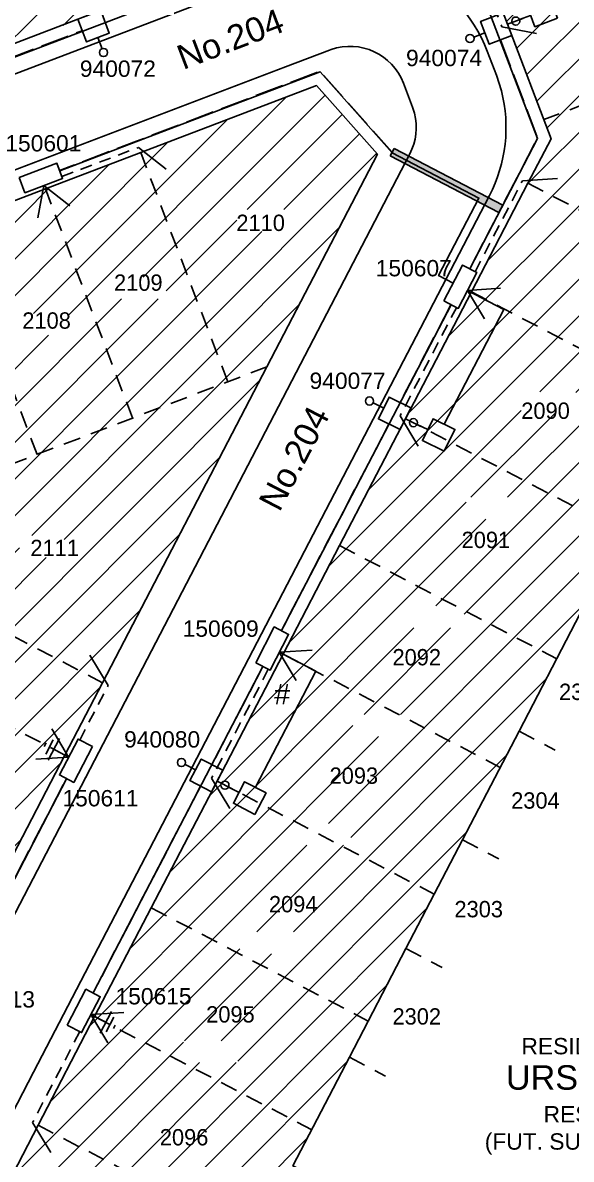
# Model space of a CAD drawing. Header units: metres. Extents: x 303798 to 304438, y 6274082 to 6274908.
# Drawn here: x 304169.3 to 304236.5, y 6274168.1 to 6274307.2 of the extents above; entities that cross this region are included whole.
import ezdxf
from ezdxf import colors
from ezdxf.entities.mleader import LeaderData, LeaderLine
from ezdxf.enums import TextEntityAlignment as Align
from ezdxf.math import Vec2, Vec3

# ---------------------------------------------------------------- set-up
doc = ezdxf.new("R2010")
doc.units = ezdxf.units.M
doc.header["$LTSCALE"] = 0.7
for name, pattern in [('Cable Exist OH', [1, 1, 0]), ('Dash', [5, 3, -2]), ('IE Trench LV', [6.5, 5, -1.5])]:
    doc.linetypes.add(name, pattern=pattern)
doc.layers.get('0').update_dxf_attribs({"color": 6})
for name, color, linetype in [('_User Miscellaneous1', 3, 'Continuous'), ('_User Miscellaneous11', 7, 'Continuous'), ('_User Miscellaneous4', 7, 'Continuous'), ('_User Miscellaneous7', 150, 'Continuous'), ('_User Miscellaneous8', 7, 'Continuous'), ('Cadastre Developer_SP_NEW', 4, 'Continuous'), ('Cadastre Roads_SP_NEW', 8, 'Continuous'), ('Duct_SP_NEW', 2, 'Continuous'), ('Equip_LV_NEW', 5, 'Continuous'), ('Mains_LV_NEW_R6', 2, 'Continuous'), ('Mains_LV_NEW_T84', 2, 'Continuous'), ('Services_SP_NEW_UG', 2, 'Continuous'), ('SupportsUG_SP_LV_NEW', 2, 'Continuous'), ('SupportsUG_SP_LV_SL_NEW', 2, 'Continuous'), ('Trench_SP_NEW', 2, 'Continuous')]:
    doc.layers.add(name, color=color, linetype=linetype)
doc.layers.add('_User Miscellaneous5', color=7, linetype='Continuous', lineweight=35)
doc.layers.add('_User Notes', color=7, linetype='Continuous', plot=False)
doc.styles.add('ARIAL', font='arial.ttf', dxfattribs={"height": 2})
doc.styles.add('Dot', font='dotfont.shx', dxfattribs={"height": 2})
doc.styles.add('POLE_LABEL', font='arial.ttf')
doc.styles.add('SL_LABEL', font='arial.ttf')
doc.styles.get("Standard").update_dxf_attribs({"font": 'arial.ttf'})
doc.styles.add('style1', font='iso3098b.shx')
doc.linetypes.add('Cable New UG', pattern='A,8,-1,["x",style1,S=3.5,R=0,X=0.35,Y=-1],-3.5', length=12.5)
doc.linetypes.add('Cable Z', pattern='A,8,-1,["Z",Standard,S=2.5,R=0,X=0.35,Y=-1.25],-3.5', length=12.5)

# ---------------------------------------------------------------- blocks, each defined once
blk = doc.blocks.new('*U50')
at = {"layer": '_User Miscellaneous7', "lineweight": -3}
blk.add_lwpolyline([(0, -3.03), (0, -1.58)], dxfattribs=at)
blk.add_lwpolyline([(-1.49, -6), (1.49, -6), (1.49, -3.03), (-1.49, -3.03)], close=True, dxfattribs=at)
blk.add_circle((0, -1.08), 0.5, dxfattribs=at)
at = {"layer": '_User Miscellaneous8', "color": 2, "lineweight": -3}
blk.add_lwpolyline([(-1.49, 0), (1.49, 0), (1.49, 2.97), (-1.49, 2.97)], close=True, dxfattribs=at)
at = {"style": 'POLE_LABEL', "flags": 9}
blk.add_attdef('STRUCTURE_PLANT_NUMBER', text='', height=0.2, dxfattribs=at).set_placement((1.64, 1.73), align=Align.MIDDLE_LEFT)
for tag, flags, p in [('STREET_CODE', 9, (1.64, 1.49)), ('OWNED_BY', 9, (1.64, 1.09)), ('OPERATED_BY', 9, (1.64, 0.89)), ('STATE', 9, (1.64, 0.49)), ('COLUMN_TYPE', 9, (1.64, 1.29)), ('MAINTAINED_BY', 9, (1.64, 0.69)), ('USAGE', 9, (1.64, 0.29)), ('LEGEND', 9, (1.64, 0.09)), ('SUBURB', 9, (1.64, -0.31)), ('STREETNAME', 9, (1.64, -0.51)), ('Z', 1, (1.64, -1.31)), ('PARENT', 9, (1.64, -0.11)), ('LOCATION', 9, (1.64, -0.71)), ('NOTES', 9, (1.64, -0.91)), ('LABEL_ALIGNMENT', 9, (1.64, -1.11))]:
    blk.add_attdef(tag, text='', height=0.2, dxfattribs=dict(flags=flags)).set_placement(p, align=Align.MIDDLE_LEFT)
at = {"layer": '_User Miscellaneous5', "style": 'ARIAL', "flags": 8}
blk.add_attdef('ASSET_NUM', text='', height=2, dxfattribs=at).set_placement((2, 3.49), align=Align.MIDDLE_LEFT)
blk = doc.blocks.new('*U51')
at = {"layer": '_User Miscellaneous8', "color": 2}
blk.add_line((0, 0), (0, 1.45), dxfattribs=at)
blk.add_circle((0, 1.95), 0.5, dxfattribs=at)
for tag, p, flags in [('Z', (0, 0), 1), ('OPERATED_BY', (0, -9.61), 9)]:
    blk.add_attdef(tag, p, '', height=0.2, dxfattribs=dict(flags=flags))
at = {"style": 'SL_LABEL', "flags": 9}
blk.add_attdef('STREET_CODE', text='', height=0.2, dxfattribs=at).set_placement((0, -0.2), align=Align.MIDDLE_LEFT)
at = {"flags": 9}
for tag, p in [('CONSTRUCTED_VOLTAGE', (0, -0.4)), ('CONTROL_TYPE', (0, -0.6)), ('OPERATING_VOLTAGE', (0, -1.4)), ('LANTERN_PURPOSE', (0, -0.8)), ('LANTERN_TYPE', (0, -1)), ('NO_PHASES', (0, -1.2)), ('ORIENTATION', (0, -1.6)), ('OWNED_BY', (0, -1.8)), ('STATE', (0, -2)), ('CEXIST', (0, -2.4)), ('CNEW', (0, -2.6)), ('CNUMBER', (0, -2.8)), ('USAGE', (0, -2.2)), ('CREMOVE', (0, -3)), ('CREPLACE', (0, -3.2)), ('LKINGHEIGHT', (0, -3.4)), ('LBRACKET', (0, -3.6)), ('LBRACKETVOCAB', (0, -3.8)), ('LCATEGORY', (0, -4)), ('LCHARGE1', (0, -4.2)), ('LCHARGE1PERCENT', (0, -4.4)), ('LCHARGE2', (0, -4.6)), ('LCHARGE2PERCENT', (0, -4.8)), ('LCHARGE3', (0, -5)), ('LCHARGE3PERCENT', (0, -5.2)), ('LEXIST', (0, -5.4)), ('LLAMP', (0, -5.6)), ('LLAMPVOCAB', (0, -5.8)), ('LMAST', (0, -6)), ('LMASTVOCAB', (0, -6.2)), ('LNEW', (0, -6.4)), ('LANTNUMBER', (0, -6.6)), ('LOUTREACH', (0, -7)), ('LOUTREACHVOCAB', (0, -7.2)), ('LRATECODE', (0, -7.4)), ('LREMOVE', (0, -7.6)), ('LREPLACE', (0, -7.8)), ('LTYPE', (0, -8)), ('LTYPEVOCAB', (0, -8.2)), ('LEGEND', (0, -8.4)), ('SUBURB', (0, -8.6)), ('STREETNAME', (0, -8.8)), ('LOCATION', (0, -9)), ('NOTES', (0, -9.2)), ('MAINTAINED_BY', (0, -9.86))]:
    blk.add_attdef(tag, text='', height=0.2, dxfattribs=at).set_placement(p, align=Align.MIDDLE_LEFT)
at = {"layer": '_User Notes', "style": 'SL_LABEL', "flags": 8}
blk.add_attdef('ASSET_NUM', text='', height=2.5, dxfattribs=at).set_placement((2, 2), align=Align.MIDDLE_LEFT)
at = {"layer": '_User Notes', "flags": 8}
blk.add_attdef('LNUMBER', text='', height=2.5, dxfattribs=at).set_placement((1.2, -2.8), align=Align.MIDDLE_LEFT)
blk = doc.blocks.new('*U49')
at = {"lineweight": -3}
blk.add_lwpolyline([(-2.48, 2.49), (2.47, 2.49), (2.47, 0.51), (-2.48, 0.51)], close=True, dxfattribs=at)
for tag, flags, p in [('STREET_CODE', 9, (1.5, 3.5)), ('OWNED_BY', 9, (1.5, 3.3)), ('OPERATED_BY', 9, (1.5, 3.1)), ('STATE', 9, (1.5, 2.7)), ('MAINTAINED_BY', 9, (1.5, 2.9)), ('SUPPORT_TYPE', 9, (1.5, 2.5)), ('SUBURB', 9, (1.5, 1.7)), ('STREETNAME', 9, (1.5, 1.5)), ('USAGE', 9, (1.5, 2.3)), ('LEGEND', 9, (1.5, 2.1)), ('PARENT', 9, (1.5, 1.9)), ('LOCATION', 9, (1.5, 1.3)), ('Z', 1, (1.5, 0.9)), ('NOTES', 9, (1.5, 1.1))]:
    blk.add_attdef(tag, text='', height=0.2, dxfattribs=dict(flags=flags)).set_placement(p, align=Align.MIDDLE_LEFT)
at = {"layer": '_User Miscellaneous4', "style": 'ARIAL', "flags": 8}
blk.add_attdef('ASSET_NUM', text='', height=2, dxfattribs=at).set_placement((2, 5.5), align=Align.MIDDLE_LEFT)
blk = doc.blocks.new('A$C1B2C29DD')
at = {"layer": 'Services_SP_NEW_UG', "color": 2, "flags": 128}
for points in [[(0, 0), (-2.1, 3.44)], [(0, 0), (2.1, 3.44)]]:
    blk.add_lwpolyline(points, dxfattribs=at)
blk = doc.blocks.new('*U64')
at = {"layer": 'Services_SP_NEW_UG', "color": 2, "flags": 128}
blk.add_lwpolyline([(-12.23, -2.67), (-15.02, 0.62)], dxfattribs=at)
at = {"layer": 'Services_SP_NEW_UG', "color": 2, "linetype": 'Dash', "ltscale": 0.7, "flags": 128}
blk.add_lwpolyline([(-2.33, -1.12), (-12.23, -2.67)], dxfattribs=at)
blk = doc.blocks.new('*U57')
at = {"layer": 'Services_SP_NEW_UG', "color": 2, "flags": 128}
blk.add_lwpolyline([(-15, -0.75), (-17.25, 2.93)], dxfattribs=at)
at = {"layer": 'Services_SP_NEW_UG', "color": 2, "linetype": 'Dash', "ltscale": 0.7, "flags": 128}
blk.add_lwpolyline([(-2.47, -0.75), (-15, -0.75)], dxfattribs=at)
blk = doc.blocks.new('*U146')
at = {"layer": 'Services_SP_NEW_UG', "color": 2, "flags": 128}
blk.add_lwpolyline([(17.5, -0.75), (19.75, 2.93)], dxfattribs=at)
at = {"layer": 'Services_SP_NEW_UG', "color": 2, "linetype": 'Dash', "ltscale": 0.7, "flags": 128}
blk.add_lwpolyline([(2.47, -0.75), (17.5, -0.75)], dxfattribs=at)
blk = doc.blocks.new('*U56')
at = {"layer": 'Services_SP_NEW_UG', "color": 2, "flags": 128}
blk.add_lwpolyline([(10, -0.75), (12.25, 2.93)], dxfattribs=at)
at = {"layer": 'Services_SP_NEW_UG', "color": 2, "linetype": 'Dash', "ltscale": 0.7, "flags": 128}
blk.add_lwpolyline([(2.47, -0.75), (10, -0.75)], dxfattribs=at)
blk = doc.blocks.new('*U111')
at = {"layer": 'Services_SP_NEW_UG', "color": 2, "flags": 128}
blk.add_lwpolyline([(10.52, 10.71), (9.26, 14.84)], dxfattribs=at)
at = {"layer": 'Services_SP_NEW_UG', "color": 2, "linetype": 'Dash', "ltscale": 0.7, "flags": 128}
blk.add_lwpolyline([(2.2, 1.35), (10.52, 10.71)], dxfattribs=at)
blk = doc.blocks.new('Earth')
for p, q in [((0, -2.04), (0, 0)), ((-1.5, -2.04), (1.5, -2.04)), ((-1, -2.64), (1, -2.64)), ((-0.25, -3.24), (0.25, -3.24))]:
    blk.add_line(p, q)
blk = doc.blocks.new('*U171')
at = {"layer": 'Services_SP_NEW_UG', "color": 2, "flags": 128}
blk.add_lwpolyline([(15, -0.75), (17.25, 2.93)], dxfattribs=at)
at = {"layer": 'Services_SP_NEW_UG', "color": 2, "linetype": 'Dash', "ltscale": 0.7, "flags": 128}
blk.add_lwpolyline([(2.47, -0.75), (15, -0.75)], dxfattribs=at)
blk = doc.blocks.new('_Dot')
at = {"color": 0, "linetype": 'ByBlock', "lineweight": -2}
blk.add_line((-0.5, 0), (-1, 0), dxfattribs=at)
at = {"color": 0, "linetype": 'ByBlock', "const_width": 0.5}
blk.add_lwpolyline([(-0.25, 0, 1), (0.25, 0, 1)], format="xyb", close=True, dxfattribs=at)
blk = doc.blocks.new('*U239')
at = {"layer": 'Services_SP_NEW_UG', "color": 2, "flags": 128}
blk.add_lwpolyline([(17.5, -0.75), (19.75, 2.93)], dxfattribs=at)
at = {"layer": 'Services_SP_NEW_UG', "color": 2, "linetype": 'Dash', "ltscale": 0.7, "flags": 128}
blk.add_lwpolyline([(2.47, -0.75), (17.5, -0.75)], dxfattribs=at)

msp = doc.modelspace()

# ---------------------------------------------------------------- hatches: boundary and pattern name
at = {"layer": '_User Miscellaneous11'}
h = msp.add_hatch(dxfattribs=at)
h.set_pattern_fill('ANSI31', color=3)
h.paths.add_polyline_path([(304149.54, 6274344.02), (304156.24, 6274344.02), (304156.24, 6274346.72), (304149.54, 6274346.72)], flags=16)
h.paths.add_polyline_path([(304135.45, 6274338.56), (304141.55, 6274338.56), (304141.55, 6274341.26), (304135.45, 6274341.26)], flags=16)
h.paths.add_polyline_path([(304121.97, 6274333.36), (304128.67, 6274333.36), (304128.67, 6274336.06), (304121.97, 6274336.06)], flags=16)
h.paths.add_polyline_path([(304106.78, 6274328.03), (304113.4, 6274328.03), (304113.4, 6274330.73), (304106.78, 6274330.73)], flags=16)
h.paths.add_polyline_path([(304093.46, 6274322.7), (304100.16, 6274322.7), (304100.16, 6274325.4), (304093.46, 6274325.4)], flags=16)
h.paths.add_polyline_path([(304079.44, 6274317.37), (304086.12, 6274317.37), (304086.12, 6274320.07), (304079.44, 6274320.07)], flags=16)
h.paths.add_polyline_path([(304066.96, 6274312.13), (304073.64, 6274312.13), (304073.64, 6274314.83), (304066.96, 6274314.83)], flags=16)
h.paths.add_polyline_path([(304054.76, 6274308.11), (304061.46, 6274308.11), (304061.46, 6274310.81), (304054.76, 6274310.81)], flags=16)
h.paths.add_polyline_path([(304043.03, 6274303.59), (304049.69, 6274303.59), (304049.69, 6274306.29), (304043.03, 6274306.29)], flags=16)
h.paths.add_polyline_path([(304029.98, 6274298.74), (304036.68, 6274298.74), (304036.68, 6274301.44), (304029.98, 6274301.44)], flags=16)
h.paths.add_polyline_path([(304005.34, 6274287.53), (304012.03, 6274287.53), (304012.03, 6274290.2), (304005.34, 6274290.2)], flags=16)
h.paths.add_polyline_path([(304017.59, 6274276.63), (304023.69, 6274276.63), (304023.69, 6274279.33), (304017.59, 6274279.33)], flags=16)
h.paths.add_polyline_path([(304028.68, 6274270.86), (304035.37, 6274270.86), (304035.37, 6274273.53), (304028.68, 6274273.53)], flags=16)
h.paths.add_polyline_path([(304039.77, 6274265.09), (304046.38, 6274265.09), (304046.38, 6274267.76), (304039.77, 6274267.76)], flags=16)
h.paths.add_polyline_path([(304054.3, 6274258.34), (304061, 6274258.34), (304061, 6274261.04), (304054.3, 6274261.04)], flags=16)
h.paths.add_polyline_path([(304064.14, 6274281.6), (304070.82, 6274281.6), (304070.82, 6274284.3), (304064.14, 6274284.3)], flags=16)
h.paths.add_polyline_path([(304082.49, 6274288.14), (304089.16, 6274288.14), (304089.16, 6274290.81), (304082.49, 6274290.81)], flags=16)
h.paths.add_polyline_path([(304095.66, 6274292.9), (304102.36, 6274292.9), (304102.36, 6274295.6), (304095.66, 6274295.6)], flags=16)
h.paths.add_polyline_path([(304106.65, 6274296.55), (304113.3, 6274296.55), (304113.3, 6274299.22), (304106.65, 6274299.22)], flags=16)
h.paths.add_polyline_path([(304117.06, 6274301.06), (304123.75, 6274301.06), (304123.75, 6274303.73), (304117.06, 6274303.73)], flags=16)
h.paths.add_polyline_path([(304129.99, 6274306.6), (304136.69, 6274306.6), (304136.69, 6274309.3), (304129.99, 6274309.3)], flags=16)
h.paths.add_polyline_path([(304145.58, 6274312.44), (304151.68, 6274312.44), (304151.68, 6274315.14), (304145.58, 6274315.14)], flags=16)
h.paths.add_polyline_path([(304159.6, 6274317.77), (304166.3, 6274317.77), (304166.3, 6274320.47), (304159.6, 6274320.47)], flags=16)
h.paths.add_polyline_path([(304173.62, 6274323.11), (304180.24, 6274323.11), (304180.24, 6274325.81), (304173.62, 6274325.81)], flags=16)
h.paths.add_polyline_path([(304187.64, 6274328.44), (304194.34, 6274328.44), (304194.34, 6274331.14), (304187.64, 6274331.14)], flags=16)
h.paths.add_polyline_path([(304201.66, 6274333.77), (304208.34, 6274333.77), (304208.34, 6274336.47), (304201.66, 6274336.47)], flags=16)
h.paths.add_polyline_path([(304222.17, 6274346.58), (304228.85, 6274346.58), (304228.85, 6274349.28), (304222.17, 6274349.28)], flags=16)
h.paths.add_polyline_path([(304231.19, 6274332.34), (304237.89, 6274332.34), (304237.89, 6274335.04), (304231.19, 6274335.04)], flags=16)
h.paths.add_polyline_path([(304236.52, 6274318.32), (304243.18, 6274318.32), (304243.18, 6274321.02), (304236.52, 6274321.02)], flags=16)
h.paths.add_polyline_path([(304241.85, 6274304.3), (304248.55, 6274304.3), (304248.55, 6274307), (304241.85, 6274307)], flags=16)
h.paths.add_polyline_path([(304248.07, 6274287.31), (304254.76, 6274287.31), (304254.76, 6274289.98), (304248.07, 6274289.98)], flags=16)
h.paths.add_polyline_path([(304237.5, 6274272.86), (304243.6, 6274272.86), (304243.6, 6274275.56), (304237.5, 6274275.56)], flags=16)
h.paths.add_polyline_path([(304230.39, 6274259.39), (304237.08, 6274259.39), (304237.08, 6274262.06), (304230.39, 6274262.06)], flags=16)
h.paths.add_polyline_path([(304223.66, 6274246.46), (304230.27, 6274246.46), (304230.27, 6274249.13), (304223.66, 6274249.13)], flags=16)
h.paths.add_polyline_path([(304216.72, 6274233.15), (304223.42, 6274233.15), (304223.42, 6274235.85), (304216.72, 6274235.85)], flags=16)
h.paths.add_polyline_path([(304209.79, 6274219.85), (304216.47, 6274219.85), (304216.47, 6274222.55), (304209.79, 6274222.55)], flags=16)
h.paths.add_polyline_path([(304202.87, 6274206.55), (304209.54, 6274206.55), (304209.54, 6274209.22), (304202.87, 6274209.22)], flags=16)
h.paths.add_polyline_path([(304195.93, 6274193.24), (304202.63, 6274193.24), (304202.63, 6274195.94), (304195.93, 6274195.94)], flags=16)
h.paths.add_polyline_path([(304189.01, 6274179.94), (304195.66, 6274179.94), (304195.66, 6274182.61), (304189.01, 6274182.61)], flags=16)
h.paths.add_polyline_path([(304173.54, 6274161.63), (304180.23, 6274161.63), (304180.23, 6274164.3), (304173.54, 6274164.3)], flags=16)
h.paths.add_polyline_path([(304186.48, 6274154.89), (304192.56, 6274154.89), (304192.56, 6274157.59), (304186.48, 6274157.59)], flags=16)
h.paths.add_polyline_path([(304197.6, 6274149.47), (304204.25, 6274149.47), (304204.25, 6274152.14), (304197.6, 6274152.14)], flags=16)
h.paths.add_polyline_path([(304211.19, 6274143.36), (304217.76, 6274143.36), (304217.76, 6274146.03), (304211.19, 6274146.03)], flags=16)
edge = h.paths.add_edge_path()
edge.add_line((304251.95, 6274400.63), (304153.8, 6274363.32))
edge.add_line((304153.8, 6274363.32), (304026.52, 6274314.93))
edge.add_arc((304045.72, 6274264.45), 54, 110.8167, 152.5)
edge.add_line((303997.82, 6274289.38), (303993.9, 6274281.86))
edge.add_line((303993.9, 6274281.86), (303996.02, 6274275.11))
edge.add_line((303996.02, 6274275.11), (304056.14, 6274243.87))
edge.add_line((304056.14, 6274243.87), (304061.53, 6274245.57))
edge.add_line((304061.53, 6274245.57), (304066.65, 6274255.43))
edge.add_arc((304101.25, 6274237.42), 39, 110.8167, 152.5, ccw=False)
edge.add_line((304087.39, 6274273.87), (304221.86, 6274325))
edge.add_line((304221.86, 6274325), (304234.05, 6274292.95))
edge.add_line((304234.05, 6274292.95), (304164.23, 6274158.91))
edge.add_line((304164.23, 6274158.91), (304165.69, 6274153.12))
edge.add_line((304165.69, 6274153.12), (304210.7, 6274129.06))
edge.add_line((304210.7, 6274129.06), (304217.45, 6274131.19))
edge.add_line((304217.45, 6274131.19), (304228.99, 6274153.36))
edge.add_line((304228.99, 6274153.36), (304202.39, 6274167.22))
edge.add_line((304202.39, 6274167.22), (304266.87, 6274291.03))
edge.add_line((304266.87, 6274291.03), (304239.24, 6274363.7))
edge.add_line((304239.24, 6274363.7), (304267.28, 6274374.37))
edge.add_line((304267.28, 6274374.37), (304258.4, 6274397.73))
edge.add_line((304258.4, 6274397.73), (304251.95, 6274400.63))
h.paths.add_polyline_path([(304164.6, 6274349.36), (304170.7, 6274349.36), (304170.7, 6274352.06), (304164.6, 6274352.06)], flags=16)
h.paths.add_polyline_path([(304178.98, 6274354.24), (304184.48, 6274354.24), (304184.48, 6274356.94), (304178.98, 6274356.94)], flags=16)
h.paths.add_polyline_path([(304204.72, 6274364.07), (304210.74, 6274364.07), (304210.74, 6274366.77), (304204.72, 6274366.77)], flags=16)
h.paths.add_polyline_path([(304214.65, 6274367.84), (304220.75, 6274367.84), (304220.75, 6274370.54), (304214.65, 6274370.54)], flags=16)
h.paths.add_polyline_path([(304193.17, 6274359.76), (304199.27, 6274359.76), (304199.27, 6274362.46), (304193.17, 6274362.46)], flags=16)
h.paths.add_polyline_path([(304250.83, 6274381.62), (304256.93, 6274381.62), (304256.93, 6274384.32), (304250.83, 6274384.32)], flags=16)
h.paths.add_polyline_path([(304237.42, 6274376.17), (304243.5, 6274376.17), (304243.5, 6274378.87), (304237.42, 6274378.87)], flags=16)
h.paths.add_polyline_path([(304226.1, 6274371.75), (304232.18, 6274371.75), (304232.18, 6274374.45), (304226.1, 6274374.45)], flags=16)
h.paths.add_polyline_path([(304111.71, 6274318.46), (304139.56, 6274318.46), (304139.56, 6274329.31), (304111.71, 6274329.31)], flags=24)
h = msp.add_hatch(dxfattribs=at)
h.set_pattern_fill('ANSI31', color=3)
h.set_pattern_definition([(45, (-0.0158, -0.2443), (-2.2450640303, 2.2450640303), [])])
edge = h.paths.add_edge_path()
edge.add_line((304099.35, 6274259.17), (304093.78, 6274257.05))
edge.add_arc((304101.25, 6274237.42), 21, 110.8167, 152.5)
edge.add_line((304082.62, 6274247.12), (304077.5, 6274237.26))
edge.add_line((304077.5, 6274237.26), (304079.2, 6274231.87))
edge.add_line((304079.2, 6274231.87), (304097.91, 6274222.07))
edge.add_line((304097.91, 6274222.07), (304106.33, 6274217.69))
edge.add_arc((304072.16, 6274152.05), 74, 32.65, 62.5, ccw=False)
edge.add_line((304134.47, 6274191.98), (304147.05, 6274172.46))
edge.add_line((304147.05, 6274172.46), (304151.13, 6274172.69))
edge.add_line((304151.13, 6274172.69), (304212.78, 6274291.08))
edge.add_line((304212.78, 6274291.08), (304205.32, 6274299.46))
edge.add_line((304205.32, 6274299.46), (304188.55, 6274293.08))
edge.add_line((304188.55, 6274293.08), (304106.72, 6274261.97))
edge.add_line((304106.72, 6274261.97), (304099.35, 6274259.17))
h.paths.add_polyline_path([(304195.55, 6274281.65), (304201.65, 6274281.65), (304201.65, 6274284.35), (304195.55, 6274284.35)], flags=16)
h.paths.add_polyline_path([(304180.22, 6274273.41), (304186.91, 6274273.41), (304186.91, 6274276.08), (304180.22, 6274276.08)], flags=16)
h.paths.add_polyline_path([(304168.25, 6274268.96), (304174.9, 6274268.96), (304174.9, 6274271.63), (304168.25, 6274271.63)], flags=16)
h.paths.add_polyline_path([(304155.26, 6274264.02), (304161.96, 6274264.02), (304161.96, 6274266.72), (304155.26, 6274266.72)], flags=16)
h.paths.add_polyline_path([(304141.24, 6274258.69), (304147.91, 6274258.69), (304147.91, 6274261.36), (304141.24, 6274261.36)], flags=16)
h.paths.add_polyline_path([(304122.68, 6274253.08), (304129.36, 6274253.08), (304129.36, 6274255.78), (304122.68, 6274255.78)], flags=16)
h.paths.add_polyline_path([(304089.76, 6274241.88), (304096.46, 6274241.88), (304096.46, 6274244.58), (304089.76, 6274244.58)], flags=16)
h.paths.add_polyline_path([(304105.64, 6274231.4), (304112.25, 6274231.4), (304112.25, 6274234.07), (304105.64, 6274234.07)], flags=16)
h.paths.add_polyline_path([(304118.87, 6274224.96), (304125.56, 6274224.96), (304125.56, 6274227.63), (304118.87, 6274227.63)], flags=16)
h.paths.add_polyline_path([(304133.16, 6274220.84), (304139.26, 6274220.84), (304139.26, 6274223.54), (304133.16, 6274223.54)], flags=16)
h.paths.add_polyline_path([(304142.07, 6274189.52), (304148.76, 6274189.52), (304148.76, 6274192.19), (304142.07, 6274192.19)], flags=16)
h.paths.add_polyline_path([(304148.38, 6274204.43), (304154.46, 6274204.43), (304154.46, 6274207.13), (304148.38, 6274207.13)], flags=16)
h.paths.add_polyline_path([(304154.16, 6274215.52), (304160.18, 6274215.52), (304160.18, 6274218.22), (304154.16, 6274218.22)], flags=16)
h.paths.add_polyline_path([(304159.93, 6274226.6), (304166.03, 6274226.6), (304166.03, 6274229.3), (304159.93, 6274229.3)], flags=16)
h.paths.add_polyline_path([(304168.91, 6274241.76), (304174.41, 6274241.76), (304174.41, 6274244.46), (304168.91, 6274244.46)], flags=16)
h = msp.add_hatch(color=256, dxfattribs=at)
h.dxf.hatch_style = 1
h.paths.add_polyline_path([(304214.87, 6274291.77), (304214.39, 6274290.85), (304227.66, 6274283.94), (304228.14, 6274284.86)])

# ---------------------------------------------------------------- linework, layer by layer
at = {"layer": 'Cadastre Developer_SP_NEW', "color": 8, "linetype": 'Dash'}
for p, q in [((304256.77, 6274317.71), (304228.73, 6274307.04)), ((304261.22, 6274306.03), (304233.18, 6274295.36)), ((304194.45, 6274263.28), (304183.78, 6274291.32)), ((304231.23, 6274287.58), (304257.84, 6274273.73)), ((304182.77, 6274258.84), (304172.1, 6274286.88)), ((304171.08, 6274254.39), (304160.42, 6274282.43)), ((304224.31, 6274274.27), (304250.92, 6274260.42)), ((304199.24, 6274265.1), (304157.07, 6274249.06)), ((304216.23, 6274258.75), (304242.83, 6274244.9)), ((304208.15, 6274243.23), (304234.75, 6274229.37)), ((304152.5, 6274240.3), (304179.11, 6274226.44)), ((304147.89, 6274231.43), (304174.5, 6274217.57)), ((304201.22, 6274229.92), (304227.83, 6274216.07)), ((304193.14, 6274214.4), (304219.75, 6274200.55)), ((304185.06, 6274198.88), (304211.67, 6274185.02)), ((304178.13, 6274185.57), (304204.74, 6274171.72)), ((304171.2, 6274172.27), (304197.81, 6274158.41))]:
    msp.add_line(p, q, dxfattribs=at)
at = {"layer": 'Cadastre Developer_SP_NEW'}
msp.add_lwpolyline([(304284.11, 6274380.84), (304250.93, 6274368.22), (304239.25, 6274363.78), (304266.89, 6274291.11), (304257.84, 6274273.73), (304250.92, 6274260.42), (304243.99, 6274247.11), (304237.06, 6274233.81), (304230.14, 6274220.5), (304223.21, 6274207.2), (304216.28, 6274193.89), (304209.36, 6274180.59), (304202.43, 6274167.28), (304245.01, 6274145.12), (304233, 6274122.05), (304234.7, 6274116.66), (304257.76, 6274104.65)], dxfattribs=at)
at = {"layer": 'Cadastre Developer_SP_NEW', "color": 8, "linetype": 'Continuous'}
for points in [[(304223.4, 6274321.06), (304228.73, 6274307.04), (304234.07, 6274293.02), (304231.23, 6274287.58), (304224.31, 6274274.27), (304216.23, 6274258.75), (304208.15, 6274243.23), (304201.22, 6274229.92), (304193.14, 6274214.4), (304185.06, 6274198.88), (304178.13, 6274185.57), (304171.2, 6274172.27), (304164.31, 6274159.02), (304165.69, 6274153.12, 0.029735), (304172.42, 6274149.09), (304188.58, 6274140.67), (304203.37, 6274132.98), (304211.64, 6274128.67), (304217.04, 6274130.37), (304229.04, 6274153.43)], [(303995.16, 6274275.59), (304008.68, 6274268.56), (304021.1, 6274262.1), (304033.07, 6274255.87), (304042.83, 6274250.79), (304056.14, 6274243.87), (304061.53, 6274245.57), (304066.68, 6274255.46, -0.097956), (304076.14, 6274267.28, -0.084439), (304087.41, 6274273.91), (304098.03, 6274277.96), (304109.72, 6274282.4), (304123.74, 6274287.73), (304137.76, 6274293.07), (304151.78, 6274298.4), (304163.46, 6274302.85), (304177.48, 6274308.18)]]:
    msp.add_lwpolyline(points, format="xyb", dxfattribs=at)
at = {"layer": 'Cadastre Developer_SP_NEW', "color": 8, "linetype": 'Continuous', "flags": 128}
msp.add_lwpolyline([(304167.57, 6274204.27), (304174.5, 6274217.57), (304179.11, 6274226.44), (304199.24, 6274265.1), (304212.79, 6274291.14), (304205.34, 6274299.52), (304183.78, 6274291.32), (304172.1, 6274286.88), (304160.42, 6274282.43)], dxfattribs=at)
at = {"layer": 'Cadastre Developer_SP_NEW', "color": 8, "linetype": 'Dash', "flags": 128}
for points in [[(304230.14, 6274220.5), (304234.57, 6274218.2)], [(304223.21, 6274207.2), (304227.65, 6274204.89)], [(304216.28, 6274193.89), (304220.72, 6274191.59)], [(304209.36, 6274180.59), (304213.79, 6274178.28)]]:
    msp.add_lwpolyline(points, dxfattribs=at)
at = {"layer": 'Cadastre Roads_SP_NEW'}
msp.add_lwpolyline([(304088.65, 6274270.64), (304197.8, 6274312.17), (304203.02, 6274314.15), (304203.48, 6274314.32, -0.000002), (304203.48, 6274314.32, -0.406299), (304226.25, 6274303.73), (304227.36, 6274300.79), (304227.97, 6274298.9, -0.1854), (304226.51, 6274286.08), (304224.38, 6274282), (304170.65, 6274178.77), (304162.79, 6274163.67), (304162.6, 6274163.32, -0.021539), (304161.15, 6274160.88, 0.405191), (304163.14, 6274150.63, 0.016668), (304167.02, 6274148.1), (304167.02, 6274148.1, 0.015601), (304170.81, 6274145.98), (304178.42, 6274142.02)], format="xyb", dxfattribs=at)
msp.add_lwpolyline([(304201.52, 6274301.81, 0.000126), (304201.52, 6274301.81), (304092.56, 6274260.36, 0.18391), (304079.54, 6274248.77), (304074.39, 6274238.88, 0.414214), (304077.59, 6274228.76), (304104.75, 6274214.63, -0.127685), (304131.06, 6274190.9, -0.003247), (304131.56, 6274190.14), (304142.56, 6274172.97, 0.576408), (304155.53, 6274173.56), (304160.89, 6274183.85), (304214.63, 6274287.08), (304216.75, 6274291.16, 0.1854), (304217.32, 6274296.15), (304217.08, 6274296.88), (304215.97, 6274299.82, 0.406301), (304207.11, 6274303.94), (304206.93, 6274303.87)], format="xyb", close=True, dxfattribs=at)
at = {"layer": 'Duct_SP_NEW'}
for p, q in [((304214.36, 6274290.91), (304214.6, 6274291.37)), ((304214.84, 6274291.83), (304214.6, 6274291.37)), ((304214.84, 6274291.83), (304228.15, 6274284.9)), ((304214.36, 6274290.91), (304227.67, 6274283.98)), ((304227.67, 6274283.98), (304227.91, 6274284.44)), ((304228.15, 6274284.9), (304227.91, 6274284.44))]:
    msp.add_line(p, q, dxfattribs=at)
at = {"layer": 'Mains_LV_NEW_R6', "color": 2, "linetype": 'Cable Z'}
for points in [[(304223.83, 6274274.44), (304228.29, 6274272.12), (304220.97, 6274258.07)], [(304200.77, 6274230.16), (304205.22, 6274227.84), (304197.83, 6274213.64)]]:
    msp.add_lwpolyline(points, dxfattribs=at)
at = {"layer": 'Mains_LV_NEW_T84', "linetype": 'Cable New UG', "flags": 128}
for points in [[(304224.1, 6274277.09), (304232.41, 6274293.05), (304222.86, 6274318.15)], [(304201.39, 6274315.61), (304188.29, 6274310.63), (304154.64, 6274297.84)], [(304222.08, 6274275.36), (304220.29, 6274276.28), (304225.23, 6274285.76), (304214.58, 6274291.3), (304205.75, 6274301.23), (304188.02, 6274294.48), (304173.86, 6274289.1)], [(304201.04, 6274232.81), (304221.81, 6274272.7)], [(304177.96, 6274188.46), (304198.76, 6274228.42)], [(304164.27, 6274194.68), (304174.68, 6274214.69)]]:
    msp.add_lwpolyline(points, dxfattribs=at)
at = {"layer": 'Trench_SP_NEW', "linetype": 'IE Trench LV', "flags": 128}
for points in [[(304154.62, 6274297.88), (304163.99, 6274301.44), (304176.62, 6274306.25)], [(304227.86, 6274305.12), (304232.42, 6274293.12), (304229.9, 6274288.27), (304224.09, 6274277.1)], [(304214.6, 6274291.37), (304205.77, 6274301.29), (304183.25, 6274292.72), (304173.84, 6274289.14)], [(304221.8, 6274272.71), (304215.56, 6274260.73)], [(304214.19, 6274258.1), (304206.81, 6274243.92), (304201.03, 6274232.81)], [(304198.75, 6274228.42), (304192.49, 6274216.41)], [(304164.27, 6274194.68), (304168.82, 6274203.42), (304174.68, 6274214.69)], [(304191.12, 6274213.78), (304183.73, 6274199.57), (304177.94, 6274188.46)]]:
    msp.add_lwpolyline(points, dxfattribs=at)

# ---------------------------------------------------------------- block references
at = {"layer": 'Equip_LV_NEW', "linetype": 'Cable Exist OH', "lineweight": 0}
for p, rotation in [((304174.95, 6274217.34), 242.4880404922621), ((304177.68, 6274185.81), 62.48804049537438)]:
    msp.add_blockref('Earth', p, dxfattribs=dict(at, rotation=rotation))
at = {"layer": 'Services_SP_NEW_UG'}
for name, p, rotation in [('*U111', (304223.39, 6274320.99), 242.4833333363427), ('*U64', (304172.08, 6274286.82), 191.9004536697626), ('*U57', (304224.28, 6274274.21), 242.4833333347535), ('*U146', (304224.31, 6274274.27), 242.4833333363427), ('*U56', (304174.5, 6274217.57), 62.48804046985196), ('*U239', (304201.22, 6274229.92), 242.4833333363427), ('*U171', (304178.13, 6274185.57), 242.4833333363427)]:
    msp.add_blockref(name, p, dxfattribs=dict(at, rotation=rotation))
at = {"layer": 'SupportsUG_SP_LV_NEW'}
ref = msp.add_blockref('*U49', (304172.08, 6274286.82), dxfattribs=dict(at, rotation=20.81666666822682))
ref.add_attrib('ASSET_NUM_001', '150601', (304167.19, 6274291.47), dxfattribs={"layer": '_User Miscellaneous4', "height": 2, "style": 'ARIAL'})
for p, rotation in [((304171.9, 6274287.29), 200.8166666682268), ((304223.83, 6274274.44), 242.4880404738805), ((304200.76, 6274230.16), 242.4880404738805), ((304174.95, 6274217.34), 62.48804048372441), ((304177.68, 6274185.81), 242.4880404738805)]:
    msp.add_blockref('A$C1B2C29DD', p, dxfattribs=dict(at, rotation=rotation))
ref = msp.add_blockref('*U49', (304224.28, 6274274.21), dxfattribs=dict(at, rotation=62.4880404746606))
ref.add_attrib('ASSET_NUM_001', '150607', (304212.58, 6274276.18), dxfattribs={"layer": '_User Miscellaneous4', "height": 2, "style": 'ARIAL'})
ref = msp.add_blockref('*U49', (304201.22, 6274229.92), dxfattribs=dict(at, rotation=62.4880404746606))
ref.add_attrib('ASSET_NUM_001', '150609', (304188.92, 6274232.06), dxfattribs={"layer": '_User Miscellaneous4', "height": 2, "style": 'ARIAL'})
ref = msp.add_blockref('*U49', (304174.5, 6274217.57), dxfattribs=dict(at, rotation=242.4880404837244))
ref.add_attrib('ASSET_NUM_001', '150611', (304174.19, 6274211.3), dxfattribs={"layer": '_User Miscellaneous4', "height": 2, "style": 'ARIAL'})
ref = msp.add_blockref('*U49', (304161.8, 6274193.18), dxfattribs=dict(at, rotation=242.4880404837244))
ref.add_attrib('ASSET_NUM_001', '150613', (304161.5, 6274186.68), dxfattribs={"layer": '_User Miscellaneous4', "height": 2, "style": 'ARIAL'})
ref = msp.add_blockref('*U49', (304178.13, 6274185.57), dxfattribs=dict(at, rotation=62.4880404746606))
ref.add_attrib('ASSET_NUM_001', '150615', (304180.69, 6274187.06), dxfattribs={"layer": '_User Miscellaneous4', "height": 2, "style": 'ARIAL'})
at = {"layer": 'SupportsUG_SP_LV_SL_NEW', "ltscale": 0.5}
ref = msp.add_blockref('*U50', (304177.48, 6274308.18), dxfattribs=dict(at, rotation=200.8166666688847))
ref.add_attrib('ASSET_NUM_001', '940072', (304176.32, 6274300.6), dxfattribs={"layer": '_User Miscellaneous5', "height": 2, "style": 'ARIAL'})
ref = msp.add_blockref('*U50', (304228.73, 6274307.04), dxfattribs=dict(at, rotation=110.8166666626886))
ref.add_attrib('ASSET_NUM_001', '940074', (304216.29, 6274301.91), dxfattribs={"layer": '_User Miscellaneous5', "height": 2, "style": 'ARIAL'})
for p, rotation in [((304178.53, 6274305.4), 200.8166666688847), ((304225.96, 6274305.99), 110.8166666626886), ((304213.56, 6274260.06), 63.8522702720286), ((304190.5, 6274215.77), 62.49999016561758)]:
    msp.add_blockref('*U51', p, dxfattribs=dict(at, rotation=rotation))
ref = msp.add_blockref('*U50', (304216.23, 6274258.75), dxfattribs=dict(at, rotation=63.8522702720286))
ref.add_attrib('ASSET_NUM_001', '940077', (304204.47, 6274262.4), dxfattribs={"layer": '_User Miscellaneous5', "height": 2, "style": 'ARIAL'})
ref = msp.add_blockref('*U50', (304193.14, 6274214.4), dxfattribs=dict(at, rotation=62.49999016561758))
ref.add_attrib('ASSET_NUM_001', '940080', (304181.74, 6274218.5), dxfattribs={"layer": '_User Miscellaneous5', "height": 2, "style": 'ARIAL'})

# ---------------------------------------------------------------- texts
at = {"layer": '_User Miscellaneous1', "color": 7, "insert": (304200.13, 6274226.28), "char_height": 2.5, "attachment_point": 1, "rotation": 0.1586, "style": 'ARIAL'}
msp.add_mtext_dynamic_manual_height_columns('{\\C3;#}', width=5, gutter_width=10, heights=[0], dxfattribs=at)
at = {"layer": 'Cadastre Developer_SP_NEW', "color": 8, "style": 'Dot'}
for s, p in [('2110', (304195.5, 6274281.73)), ('2109', (304180.51, 6274274.41)), ('2108', (304169.27, 6274269.77)), ('2090', (304230.41, 6274258.73)), ('2091', (304223.1, 6274242.92)), ('2111', (304170.26, 6274241.93)), ('2092', (304214.63, 6274228.56)), ('2093', (304206.92, 6274214.06)), ('2094', (304199.49, 6274198.33)), ('2095', (304191.8, 6274184.84)), ('2096', (304186.12, 6274169.8))]:
    msp.add_text(s, height=2, rotation=0.0119, dxfattribs=at).set_placement(p)
for s, p in [('2305', (304235.04, 6274224.32)), ('2304', (304229.17, 6274211.02)), ('2303', (304222.22, 6274197.72)), ('2302', (304214.63, 6274184.59))]:
    msp.add_text(s, height=2, dxfattribs=at).set_placement(p)
at = {"layer": 'Cadastre Roads_SP_NEW', "color": 3, "style": 'ARIAL'}
for rotation, p in [(20.8311, (304188.97, 6274301.43)), (62.488, (304200.78, 6274247.23))]:
    msp.add_text('No.204', height=3, rotation=rotation, dxfattribs=at).set_placement(p)

# ---------------------------------------------------------------- leaders
at = {"layer": '_User Miscellaneous1', "color": 7}
ml = msp.add_multileader_mtext('Standard', dxfattribs=at)
ml.set_content('{\\C4;RESIDUE 204\\P\\H1.5x;\\C2;URS 19610\\H0.66667x;\\C4;\\PRESIDUE\\P(FUT. SUBDIVISION)}', color=7, style='ARIAL')
ml.set_leader_properties(color=4)
ml.set_arrow_properties(name='DOT')
ml.build(insert=Vec2(0, 0))
ml.multileader.update_dxf_attribs({"leader_type": 2, "arrow_head_size": 2})
ctx = ml.context
ctx.base_point, ctx.char_height, ctx.arrow_head_size, ctx.plane_origin = Vec3(304224.06, 6274181.66), 2, 2, Vec3(304284.92, 6274134.15)
ctx.text_align_type, ctx.attachment_type = 1, 1
notes = []
notes.append((ctx, [(0, (1, 1, 0), (304262.65, 6274181.66), (-1, 0), 8, [(0, [(304262.87, 6274130.46)], 0, [])])]))
ctx.mtext.insert, ctx.mtext.alignment, ctx.mtext.flow_direction = Vec3(304239.36, 6274182.95), 2, 5
for ctx, leaders in notes:
    for number, flags, end, landing, length, lines in leaders:
        leader = LeaderData()
        leader.index, (leader.has_last_leader_line, leader.has_dogleg_vector, leader.attachment_direction) = number, flags
        leader.last_leader_point, leader.dogleg_vector, leader.dogleg_length = Vec3(end), Vec3(landing), length
        for number, points, colour, breaks in lines:
            line = LeaderLine()
            line.index, line.vertices, line.color, line.breaks = number, Vec3.list(points), colors.encode_raw_color(colour), breaks
            leader.lines.append(line)
        ctx.leaders.append(leader)

doc.saveas('drawing.dxf')
